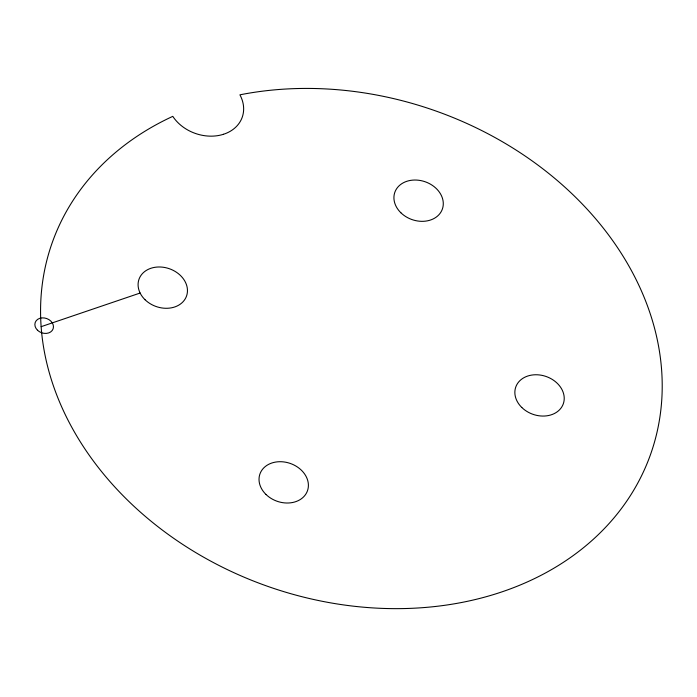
<?xml version="1.0" encoding="UTF-8"?>
<svg xmlns="http://www.w3.org/2000/svg" width="697" height="697" viewBox="0 0 697 697"><rect width="100%" height="100%" fill="white"/><g stroke="black" fill="none" stroke-linecap="round" stroke-linejoin="round"><path stroke-width="1.05" d="M41.132 326.675L140.123 293.036M223.476 134.286A38.866 30.877 19.4 0 0 239.916 94.827A317.344 252.105 19.4 0 1 661.34 405.166A317.344 252.105 19.4 0 1 197.8 553.81A317.344 252.105 19.4 0 1 172.786 116.355A38.866 30.877 19.4 0 0 223.476 134.286M265.975 494.443A25.205 20.021 19.4 0 0 307.455 490.827A25.205 20.021 19.4 0 0 277.711 461.806A25.205 20.021 19.4 0 0 265.975 494.443M521.809 407.492A25.205 20.021 19.4 0 0 563.281 403.877A25.205 20.021 19.4 0 0 533.545 374.855A25.205 20.021 19.4 0 0 521.809 407.492M400.871 212.768A25.205 20.021 19.4 0 0 442.342 209.152A25.205 20.021 19.4 0 0 412.607 180.131A25.205 20.021 19.4 0 0 400.871 212.768M145.037 299.719A25.205 20.021 19.4 0 0 186.517 296.103A25.205 20.021 19.4 0 0 156.773 267.082A25.205 20.021 19.4 0 0 145.037 299.719M37.472 330.204A9.505 7.554 19.4 0 0 53.111 328.845A9.505 7.554 19.4 0 0 41.898 317.902A9.505 7.554 19.4 0 0 37.472 330.204"/></g></svg>
